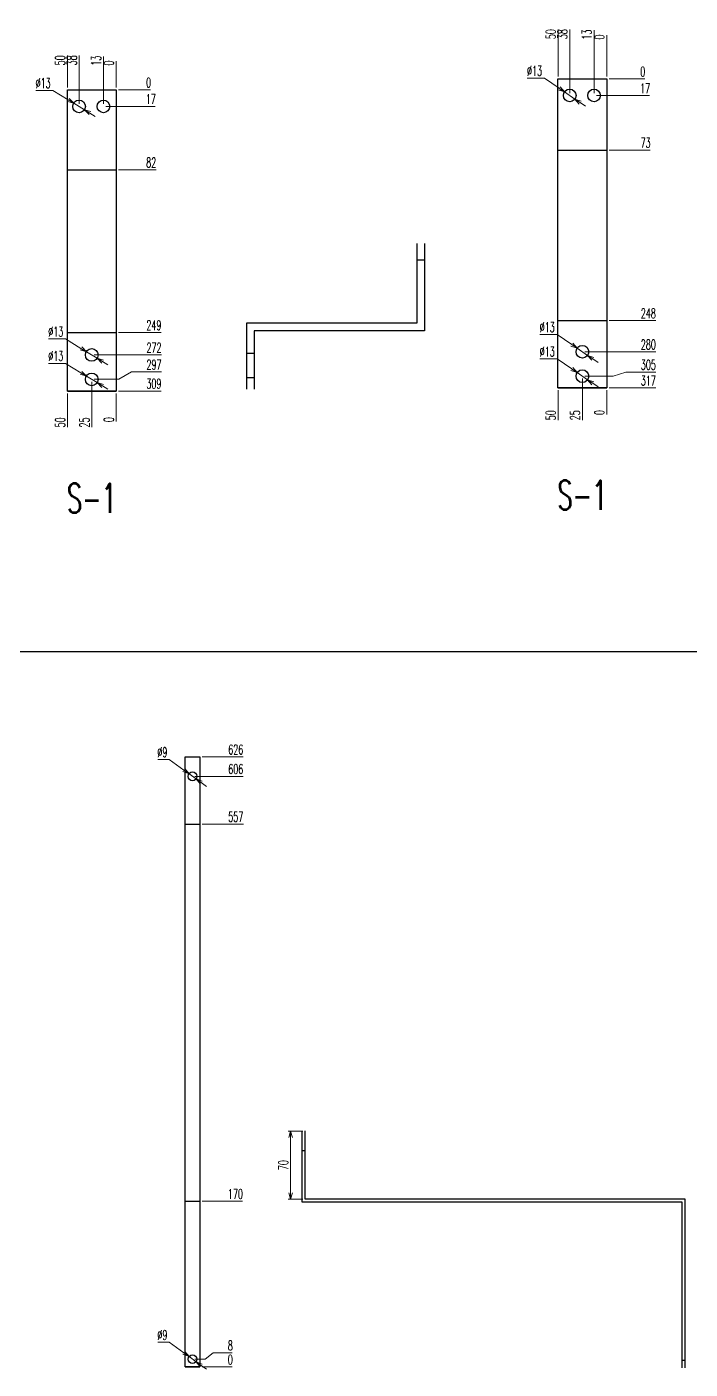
# Model space of a CAD drawing. Header units: millimetres. Extents: x 173893 to 258446, y -176540 to -123824.
# Drawn here: x 204135 to 204816, y -132858 to -131481 of the extents above; entities that cross this region are included whole.
import ezdxf
from ezdxf.enums import TextEntityAlignment as Align

# ---------------------------------------------------------------- set-up
doc = ezdxf.new("R2010")
doc.units = ezdxf.units.MM
doc.header["$LTSCALE"] = 3
doc.layers.add('@.DM. NÉT CHÍNH', color=7, linetype='Continuous')
doc.layers.add('@.VISIBLE', color=7, linetype='Continuous')
doc.styles.add('Ann_w01', font='romans.shx', dxfattribs={"width": 0.6, "bigfont": 'chineset.shx'})
doc.dimstyles.new('Dim 01_SC05', dxfattribs={"dimscale": 5, "dimtxt": 2, "dimasz": 1.3, "dimexe": 0.5, "dimexo": 0.5, "dimgap": 0.5, "dimtad": 1, "dimtoh": 1, "dimdec": 1, "dimzin": 12, "dimdsep": 46, "dimtxsty": 'Ann_w01', "dimblk": 'OPEN30', "dimcen": 1.5, "dimclrd": 6, "dimclre": 6, "dimclrt": 3, "dimadec": 1, "dimazin": 3, "dimtm": 1e-09, "dimtfac": 1, "dimtdec": 1, "dimtmove": 0, "dimatfit": 3, "dimldrblk": 'OPEN30', "dimfxl": 1, "dimtolj": 1, "dimlwd": 20, "dimlwe": 20, "dimarcsym": 0})

# ---------------------------------------------------------------- blocks, each defined once
blk = doc.blocks.new('*D3098')
at = {"layer": '@.DM. NÉT CHÍNH', "color": 6, "linetype": 'Continuous', "lineweight": 20, "transparency": 16777216}
blk.add_line((204229.6, -131854.7), (204273.4, -131854.7), dxfattribs=at)
at = {"layer": 'Defpoints', "color": 0, "linetype": 'Continuous', "transparency": 16777216}
for p in [(204202.1, -131545.7), (204227.1, -131854.7), (204255.8, -131854.7)]:
    blk.add_point(p, dxfattribs=at)
at = {"layer": '@.DM. NÉT CHÍNH', "color": 3, "linetype": 'Continuous', "transparency": 16777216, "insert": (204265.8, -131847.2), "char_height": 10, "attachment_point": 5, "style": 'Ann_w01'}
blk.add_mtext('\\A1;309', dxfattribs=at)
blk = doc.blocks.new('_Open30')
at = {"color": 0, "linetype": 'ByBlock', "lineweight": -2}
for p, q in [((-1, 0.27), (0, 0)), ((0, 0), (-1, -0.27)), ((0, 0), (-1, 0))]:
    blk.add_line(p, q, dxfattribs=at)
blk = doc.blocks.new('*D3091')
at = {"layer": '@.DM. NÉT CHÍNH', "color": 6, "linetype": 'Continuous', "lineweight": 20, "transparency": 16777216}
for p, q in [((204229.8, -131842.7), (204242.8, -131835.1)), ((204242.8, -131835.1), (204273.7, -131835.1)), ((204204.6, -131842.7), (204229.8, -131842.7))]:
    blk.add_line(p, q, dxfattribs=at)
at = {"layer": 'Defpoints', "color": 0, "linetype": 'Continuous', "transparency": 16777216}
for p in [(204202.1, -131545.7), (204255.8, -131835.1), (204202.1, -131842.7)]:
    blk.add_point(p, dxfattribs=at)
at = {"layer": '@.DM. NÉT CHÍNH', "color": 3, "linetype": 'Continuous', "transparency": 16777216, "insert": (204266, -131827.6), "char_height": 10, "attachment_point": 5, "style": 'Ann_w01'}
blk.add_mtext('\\A1;297', dxfattribs=at)
blk = doc.blocks.new('*D3092')
at = {"layer": '@.DM. NÉT CHÍNH', "color": 6, "linetype": 'Continuous', "lineweight": 20, "transparency": 16777216}
blk.add_line((204204.6, -131817.7), (204273.7, -131817.7), dxfattribs=at)
at = {"layer": 'Defpoints', "color": 0, "linetype": 'Continuous', "transparency": 16777216}
for p in [(204202.1, -131545.7), (204202.1, -131817.7), (204255.8, -131817.7)]:
    blk.add_point(p, dxfattribs=at)
at = {"layer": '@.DM. NÉT CHÍNH', "color": 3, "linetype": 'Continuous', "transparency": 16777216, "insert": (204266, -131810.2), "char_height": 10, "attachment_point": 5, "style": 'Ann_w01'}
blk.add_mtext('\\A1;272', dxfattribs=at)
blk = doc.blocks.new('*D3093')
at = {"layer": '@.DM. NÉT CHÍNH', "color": 6, "linetype": 'Continuous', "lineweight": 20, "transparency": 16777216}
blk.add_line((204229.6, -131794.7), (204273.4, -131794.7), dxfattribs=at)
at = {"layer": 'Defpoints', "color": 0, "linetype": 'Continuous', "transparency": 16777216}
for p in [(204202.1, -131545.7), (204227.1, -131794.7), (204255.8, -131794.7)]:
    blk.add_point(p, dxfattribs=at)
at = {"layer": '@.DM. NÉT CHÍNH', "color": 3, "linetype": 'Continuous', "transparency": 16777216, "insert": (204265.8, -131787.2), "char_height": 10, "attachment_point": 5, "style": 'Ann_w01'}
blk.add_mtext('\\A1;249', dxfattribs=at)
blk = doc.blocks.new('*D3094')
at = {"layer": '@.DM. NÉT CHÍNH', "color": 6, "linetype": 'Continuous', "lineweight": 20, "transparency": 16777216}
blk.add_line((204229.6, -131627.7), (204268, -131627.7), dxfattribs=at)
at = {"layer": 'Defpoints', "color": 0, "linetype": 'Continuous', "transparency": 16777216}
for p in [(204202.1, -131545.7), (204227.1, -131627.7), (204255.8, -131627.7)]:
    blk.add_point(p, dxfattribs=at)
at = {"layer": '@.DM. NÉT CHÍNH', "color": 3, "linetype": 'Continuous', "transparency": 16777216, "insert": (204263.1, -131620.2), "char_height": 10, "attachment_point": 5, "style": 'Ann_w01'}
blk.add_mtext('\\A1;82', dxfattribs=at)
blk = doc.blocks.new('*D3095')
at = {"layer": '@.DM. NÉT CHÍNH', "color": 6, "linetype": 'Continuous', "lineweight": 20, "transparency": 16777216}
blk.add_line((204216.6, -131562.7), (204267.1, -131562.7), dxfattribs=at)
at = {"layer": 'Defpoints', "color": 0, "linetype": 'Continuous', "transparency": 16777216}
for p in [(204202.1, -131545.7), (204214.1, -131562.7), (204255.8, -131562.7)]:
    blk.add_point(p, dxfattribs=at)
at = {"layer": '@.DM. NÉT CHÍNH', "color": 3, "linetype": 'Continuous', "transparency": 16777216, "insert": (204262.7, -131555.2), "char_height": 10, "attachment_point": 5, "style": 'Ann_w01'}
blk.add_mtext('\\A1;17', dxfattribs=at)
blk = doc.blocks.new('*D3096')
at = {"layer": '@.DM. NÉT CHÍNH', "color": 6, "linetype": 'Continuous', "lineweight": 20, "transparency": 16777216}
blk.add_line((204229.6, -131545.7), (204262.3, -131545.7), dxfattribs=at)
at = {"layer": 'Defpoints', "color": 0, "linetype": 'Continuous', "transparency": 16777216}
for p in [(204202.1, -131545.7), (204227.1, -131545.7), (204255.8, -131545.7)]:
    blk.add_point(p, dxfattribs=at)
at = {"layer": '@.DM. NÉT CHÍNH', "color": 3, "linetype": 'Continuous', "transparency": 16777216, "insert": (204260.3, -131538.2), "char_height": 10, "attachment_point": 5, "style": 'Ann_w01'}
blk.add_mtext('\\A1;0', dxfattribs=at)
blk = doc.blocks.new('*D3097')
at = {"layer": '@.DM. NÉT CHÍNH', "color": 6, "linetype": 'Continuous', "lineweight": 20, "transparency": 16777216}
blk.add_line((204177.1, -131543.2), (204177.1, -131510.5), dxfattribs=at)
at = {"layer": 'Defpoints', "color": 0, "linetype": 'Continuous', "transparency": 16777216}
for p in [(204177.1, -131522.7), (204177.1, -131545.7), (204227.1, -131545.7)]:
    blk.add_point(p, dxfattribs=at)
at = {"layer": '@.DM. NÉT CHÍNH', "color": 3, "linetype": 'Continuous', "transparency": 16777216, "insert": (204169.6, -131515.4), "char_height": 10, "attachment_point": 5, "rotation": 90, "style": 'Ann_w01'}
blk.add_mtext('\\A1;50', dxfattribs=at)
blk = doc.blocks.new('*D3078')
at = {"layer": '@.DM. NÉT CHÍNH', "color": 6, "linetype": 'Continuous', "lineweight": 20, "transparency": 16777216}
blk.add_line((204189.1, -131560.2), (204189.1, -131510.5), dxfattribs=at)
at = {"layer": 'Defpoints', "color": 0, "linetype": 'Continuous', "transparency": 16777216}
for p in [(204189.1, -131522.7), (204227.1, -131545.7), (204189.1, -131562.7)]:
    blk.add_point(p, dxfattribs=at)
at = {"layer": '@.DM. NÉT CHÍNH', "color": 3, "linetype": 'Continuous', "transparency": 16777216, "insert": (204181.6, -131515.4), "char_height": 10, "attachment_point": 5, "rotation": 90, "style": 'Ann_w01'}
blk.add_mtext('\\A1;38', dxfattribs=at)
blk = doc.blocks.new('*D3079')
at = {"layer": '@.DM. NÉT CHÍNH', "color": 6, "linetype": 'Continuous', "lineweight": 20, "transparency": 16777216}
blk.add_line((204214.1, -131560.2), (204214.1, -131511.4), dxfattribs=at)
at = {"layer": 'Defpoints', "color": 0, "linetype": 'Continuous', "transparency": 16777216}
for p in [(204214.1, -131522.7), (204227.1, -131545.7), (204214.1, -131562.7)]:
    blk.add_point(p, dxfattribs=at)
at = {"layer": '@.DM. NÉT CHÍNH', "color": 3, "linetype": 'Continuous', "transparency": 16777216, "insert": (204206.6, -131515.8), "char_height": 10, "attachment_point": 5, "rotation": 90, "style": 'Ann_w01'}
blk.add_mtext('\\A1;13', dxfattribs=at)
blk = doc.blocks.new('*D3080')
at = {"layer": '@.DM. NÉT CHÍNH', "color": 6, "linetype": 'Continuous', "lineweight": 20, "transparency": 16777216}
blk.add_line((204227.1, -131543.2), (204227.1, -131516.2), dxfattribs=at)
at = {"layer": 'Defpoints', "color": 0, "linetype": 'Continuous', "transparency": 16777216}
for p in [(204227.1, -131522.7), (204227.1, -131545.7), (204227.1, -131545.7)]:
    blk.add_point(p, dxfattribs=at)
at = {"layer": '@.DM. NÉT CHÍNH', "color": 3, "linetype": 'Continuous', "transparency": 16777216, "insert": (204219.6, -131518.2), "char_height": 10, "attachment_point": 5, "rotation": 90, "style": 'Ann_w01'}
blk.add_mtext('\\A1;0', dxfattribs=at)
blk = doc.blocks.new('*D3081')
at = {"layer": '@.DM. NÉT CHÍNH', "color": 6, "linetype": 'Continuous', "lineweight": 20, "transparency": 16777216}
blk.add_line((204177.1, -131857.2), (204177.1, -131891.8), dxfattribs=at)
at = {"layer": 'Defpoints', "color": 0, "linetype": 'Continuous', "transparency": 16777216}
for p in [(204177.1, -131854.7), (204227.1, -131854.7), (204177.1, -131879.6)]:
    blk.add_point(p, dxfattribs=at)
at = {"layer": '@.DM. NÉT CHÍNH', "color": 3, "linetype": 'Continuous', "transparency": 16777216, "insert": (204169.6, -131887), "char_height": 10, "attachment_point": 5, "rotation": 90, "style": 'Ann_w01'}
blk.add_mtext('\\A1;50', dxfattribs=at)
blk = doc.blocks.new('*D3082')
at = {"layer": '@.DM. NÉT CHÍNH', "color": 6, "linetype": 'Continuous', "lineweight": 20, "transparency": 16777216}
blk.add_line((204202.1, -131845.2), (204202.1, -131891.8), dxfattribs=at)
at = {"layer": 'Defpoints', "color": 0, "linetype": 'Continuous', "transparency": 16777216}
for p in [(204202.1, -131842.7), (204227.1, -131854.7), (204202.1, -131879.6)]:
    blk.add_point(p, dxfattribs=at)
at = {"layer": '@.DM. NÉT CHÍNH', "color": 3, "linetype": 'Continuous', "transparency": 16777216, "insert": (204194.6, -131887), "char_height": 10, "attachment_point": 5, "rotation": 90, "style": 'Ann_w01'}
blk.add_mtext('\\A1;25', dxfattribs=at)
blk = doc.blocks.new('*D3083')
at = {"layer": '@.DM. NÉT CHÍNH', "color": 6, "linetype": 'Continuous', "lineweight": 20, "transparency": 16777216}
blk.add_line((204227.1, -131857.2), (204227.1, -131886.1), dxfattribs=at)
at = {"layer": 'Defpoints', "color": 0, "linetype": 'Continuous', "transparency": 16777216}
for p in [(204227.1, -131854.7), (204227.1, -131854.7), (204227.1, -131879.6)]:
    blk.add_point(p, dxfattribs=at)
at = {"layer": '@.DM. NÉT CHÍNH', "color": 3, "linetype": 'Continuous', "transparency": 16777216, "insert": (204219.6, -131884.1), "char_height": 10, "attachment_point": 5, "rotation": 90, "style": 'Ann_w01'}
blk.add_mtext('\\A1;0', dxfattribs=at)
blk = doc.blocks.new('*D3084')
at = {"layer": '@.DM. NÉT CHÍNH', "color": 6, "linetype": 'Continuous', "lineweight": 20, "transparency": 16777216}
for p, q in [((204144.6, -131546.3), (204162.2, -131546.3)), ((204162.2, -131546.3), (204178, -131556)), ((204194.6, -131566.1), (204183.5, -131559.4)), ((204200.2, -131569.5), (204205.7, -131572.9))]:
    blk.add_line(p, q, dxfattribs=at)
at = {"layer": 'Defpoints', "color": 0, "linetype": 'Continuous', "transparency": 16777216}
for p in [(204183.5, -131559.4), (204194.6, -131566.1)]:
    blk.add_point(p, dxfattribs=at)
at = {"layer": '@.DM. NÉT CHÍNH', "color": 6, "linetype": 'Continuous', "lineweight": 20, "transparency": 16777216, "xscale": 6.5, "yscale": 6.5, "zscale": 6.5}
for p, rotation in [((204183.5, -131559.4), 328.6036911608101), ((204194.6, -131566.1), 148.6036911608101)]:
    blk.add_blockref('_Open30', p, dxfattribs=dict(at, rotation=rotation))
at = {"layer": '@.DM. NÉT CHÍNH', "color": 3, "linetype": 'Continuous', "transparency": 16777216, "insert": (204152.1, -131538.8), "char_height": 10, "attachment_point": 5, "style": 'Ann_w01'}
blk.add_mtext('\\A1;∅13', dxfattribs=at)
blk = doc.blocks.new('*D3099')
at = {"layer": '@.DM. NÉT CHÍNH', "color": 6, "linetype": 'Continuous', "lineweight": 20, "transparency": 16777216}
for p, q in [((204157.6, -131801.3), (204175.2, -131801.3)), ((204175.2, -131801.3), (204191, -131811)), ((204207.6, -131821.1), (204196.5, -131814.4)), ((204213.2, -131824.5), (204218.7, -131827.9))]:
    blk.add_line(p, q, dxfattribs=at)
at = {"layer": 'Defpoints', "color": 0, "linetype": 'Continuous', "transparency": 16777216}
for p in [(204196.5, -131814.4), (204207.6, -131821.1)]:
    blk.add_point(p, dxfattribs=at)
at = {"layer": '@.DM. NÉT CHÍNH', "color": 6, "linetype": 'Continuous', "lineweight": 20, "transparency": 16777216, "xscale": 6.5, "yscale": 6.5, "zscale": 6.5}
for p, rotation in [((204196.5, -131814.4), 328.6036911605187), ((204207.6, -131821.1), 148.6036911605187)]:
    blk.add_blockref('_Open30', p, dxfattribs=dict(at, rotation=rotation))
at = {"layer": '@.DM. NÉT CHÍNH', "color": 3, "linetype": 'Continuous', "transparency": 16777216, "insert": (204165.1, -131793.8), "char_height": 10, "attachment_point": 5, "style": 'Ann_w01'}
blk.add_mtext('\\A1;∅13', dxfattribs=at)
blk = doc.blocks.new('*D3100')
at = {"layer": '@.DM. NÉT CHÍNH', "color": 6, "linetype": 'Continuous', "lineweight": 20, "transparency": 16777216}
for p, q in [((204157.6, -131826.3), (204175.2, -131826.3)), ((204175.2, -131826.3), (204191, -131836)), ((204207.6, -131846.1), (204196.5, -131839.4)), ((204213.2, -131849.5), (204218.7, -131852.9))]:
    blk.add_line(p, q, dxfattribs=at)
at = {"layer": 'Defpoints', "color": 0, "linetype": 'Continuous', "transparency": 16777216}
for p in [(204196.5, -131839.4), (204207.6, -131846.1)]:
    blk.add_point(p, dxfattribs=at)
at = {"layer": '@.DM. NÉT CHÍNH', "color": 6, "linetype": 'Continuous', "lineweight": 20, "transparency": 16777216, "xscale": 6.5, "yscale": 6.5, "zscale": 6.5}
for p, rotation in [((204196.5, -131839.4), 328.6036911606951), ((204207.6, -131846.1), 148.603691160695)]:
    blk.add_blockref('_Open30', p, dxfattribs=dict(at, rotation=rotation))
at = {"layer": '@.DM. NÉT CHÍNH', "color": 3, "linetype": 'Continuous', "transparency": 16777216, "insert": (204165.1, -131818.8), "char_height": 10, "attachment_point": 5, "style": 'Ann_w01'}
blk.add_mtext('\\A1;∅13', dxfattribs=at)
blk = doc.blocks.new('*D3085')
at = {"layer": '@.DM. NÉT CHÍNH', "color": 6, "linetype": 'Continuous', "lineweight": 20, "transparency": 16777216}
blk.add_line((204733.1, -131851.5), (204781, -131851.5), dxfattribs=at)
at = {"layer": 'Defpoints', "color": 0, "linetype": 'Continuous', "transparency": 16777216}
for p in [(204705.6, -131534.5), (204730.6, -131851.5), (204763.1, -131851.5)]:
    blk.add_point(p, dxfattribs=at)
at = {"layer": '@.DM. NÉT CHÍNH', "color": 3, "linetype": 'Continuous', "transparency": 16777216, "insert": (204773.3, -131844), "char_height": 10, "attachment_point": 5, "style": 'Ann_w01'}
blk.add_mtext('\\A1;317', dxfattribs=at)
blk = doc.blocks.new('*D3086')
at = {"layer": '@.DM. NÉT CHÍNH', "color": 6, "linetype": 'Continuous', "lineweight": 20, "transparency": 16777216}
for p, q in [((204737.1, -131839.5), (204750.1, -131835.3)), ((204750.1, -131835.3), (204781, -131835.3)), ((204708.1, -131839.5), (204737.1, -131839.5))]:
    blk.add_line(p, q, dxfattribs=at)
at = {"layer": 'Defpoints', "color": 0, "linetype": 'Continuous', "transparency": 16777216}
for p in [(204705.6, -131534.5), (204763.1, -131835.3), (204705.6, -131839.5)]:
    blk.add_point(p, dxfattribs=at)
at = {"layer": '@.DM. NÉT CHÍNH', "color": 3, "linetype": 'Continuous', "transparency": 16777216, "insert": (204773.3, -131827.8), "char_height": 10, "attachment_point": 5, "style": 'Ann_w01'}
blk.add_mtext('\\A1;305', dxfattribs=at)
blk = doc.blocks.new('*D3087')
at = {"layer": '@.DM. NÉT CHÍNH', "color": 6, "linetype": 'Continuous', "lineweight": 20, "transparency": 16777216}
blk.add_line((204708.1, -131814.5), (204781, -131814.5), dxfattribs=at)
at = {"layer": 'Defpoints', "color": 0, "linetype": 'Continuous', "transparency": 16777216}
for p in [(204705.6, -131534.5), (204705.6, -131814.5), (204763.1, -131814.5)]:
    blk.add_point(p, dxfattribs=at)
at = {"layer": '@.DM. NÉT CHÍNH', "color": 3, "linetype": 'Continuous', "transparency": 16777216, "insert": (204773.3, -131807), "char_height": 10, "attachment_point": 5, "style": 'Ann_w01'}
blk.add_mtext('\\A1;280', dxfattribs=at)
blk = doc.blocks.new('*D3088')
at = {"layer": '@.DM. NÉT CHÍNH', "color": 6, "linetype": 'Continuous', "lineweight": 20, "transparency": 16777216}
blk.add_line((204733.1, -131782.5), (204781, -131782.5), dxfattribs=at)
at = {"layer": 'Defpoints', "color": 0, "linetype": 'Continuous', "transparency": 16777216}
for p in [(204705.6, -131534.5), (204730.6, -131782.5), (204763.1, -131782.5)]:
    blk.add_point(p, dxfattribs=at)
at = {"layer": '@.DM. NÉT CHÍNH', "color": 3, "linetype": 'Continuous', "transparency": 16777216, "insert": (204773.3, -131775), "char_height": 10, "attachment_point": 5, "style": 'Ann_w01'}
blk.add_mtext('\\A1;248', dxfattribs=at)
blk = doc.blocks.new('*D3089')
at = {"layer": '@.DM. NÉT CHÍNH', "color": 6, "linetype": 'Continuous', "lineweight": 20, "transparency": 16777216}
blk.add_line((204733.1, -131607.5), (204775.3, -131607.5), dxfattribs=at)
at = {"layer": 'Defpoints', "color": 0, "linetype": 'Continuous', "transparency": 16777216}
for p in [(204705.6, -131534.5), (204730.6, -131607.5), (204763.1, -131607.5)]:
    blk.add_point(p, dxfattribs=at)
at = {"layer": '@.DM. NÉT CHÍNH', "color": 3, "linetype": 'Continuous', "transparency": 16777216, "insert": (204770.5, -131600), "char_height": 10, "attachment_point": 5, "style": 'Ann_w01'}
blk.add_mtext('\\A1;73', dxfattribs=at)
blk = doc.blocks.new('*D3090')
at = {"layer": '@.DM. NÉT CHÍNH', "color": 6, "linetype": 'Continuous', "lineweight": 20, "transparency": 16777216}
blk.add_line((204720.1, -131551.5), (204774.5, -131551.5), dxfattribs=at)
at = {"layer": 'Defpoints', "color": 0, "linetype": 'Continuous', "transparency": 16777216}
for p in [(204705.6, -131534.5), (204717.6, -131551.5), (204763.1, -131551.5)]:
    blk.add_point(p, dxfattribs=at)
at = {"layer": '@.DM. NÉT CHÍNH', "color": 3, "linetype": 'Continuous', "transparency": 16777216, "insert": (204770, -131544), "char_height": 10, "attachment_point": 5, "style": 'Ann_w01'}
blk.add_mtext('\\A1;17', dxfattribs=at)
blk = doc.blocks.new('*D3101')
at = {"layer": '@.DM. NÉT CHÍNH', "color": 6, "linetype": 'Continuous', "lineweight": 20, "transparency": 16777216}
blk.add_line((204733.1, -131534.5), (204769.6, -131534.5), dxfattribs=at)
at = {"layer": 'Defpoints', "color": 0, "linetype": 'Continuous', "transparency": 16777216}
for p in [(204705.6, -131534.5), (204730.6, -131534.5), (204763.1, -131534.5)]:
    blk.add_point(p, dxfattribs=at)
at = {"layer": '@.DM. NÉT CHÍNH', "color": 3, "linetype": 'Continuous', "transparency": 16777216, "insert": (204767.6, -131527), "char_height": 10, "attachment_point": 5, "style": 'Ann_w01'}
blk.add_mtext('\\A1;0', dxfattribs=at)
blk = doc.blocks.new('*D3102')
at = {"layer": '@.DM. NÉT CHÍNH', "color": 6, "linetype": 'Continuous', "lineweight": 20, "transparency": 16777216}
blk.add_line((204680.6, -131532), (204680.6, -131483.7), dxfattribs=at)
at = {"layer": 'Defpoints', "color": 0, "linetype": 'Continuous', "transparency": 16777216}
for p in [(204680.6, -131496), (204680.6, -131534.5), (204730.6, -131534.5)]:
    blk.add_point(p, dxfattribs=at)
at = {"layer": '@.DM. NÉT CHÍNH', "color": 3, "linetype": 'Continuous', "transparency": 16777216, "insert": (204673.1, -131488.6), "char_height": 10, "attachment_point": 5, "rotation": 90, "style": 'Ann_w01'}
blk.add_mtext('\\A1;50', dxfattribs=at)
blk = doc.blocks.new('*D3103')
at = {"layer": '@.DM. NÉT CHÍNH', "color": 6, "linetype": 'Continuous', "lineweight": 20, "transparency": 16777216}
blk.add_line((204692.6, -131549), (204692.6, -131483.7), dxfattribs=at)
at = {"layer": 'Defpoints', "color": 0, "linetype": 'Continuous', "transparency": 16777216}
for p in [(204692.6, -131496), (204730.6, -131534.5), (204692.6, -131551.5)]:
    blk.add_point(p, dxfattribs=at)
at = {"layer": '@.DM. NÉT CHÍNH', "color": 3, "linetype": 'Continuous', "transparency": 16777216, "insert": (204685.1, -131488.6), "char_height": 10, "attachment_point": 5, "rotation": 90, "style": 'Ann_w01'}
blk.add_mtext('\\A1;38', dxfattribs=at)
blk = doc.blocks.new('*D3104')
at = {"layer": '@.DM. NÉT CHÍNH', "color": 6, "linetype": 'Continuous', "lineweight": 20, "transparency": 16777216}
blk.add_line((204717.6, -131549), (204717.6, -131484.6), dxfattribs=at)
at = {"layer": 'Defpoints', "color": 0, "linetype": 'Continuous', "transparency": 16777216}
for p in [(204717.6, -131496), (204730.6, -131534.5), (204717.6, -131551.5)]:
    blk.add_point(p, dxfattribs=at)
at = {"layer": '@.DM. NÉT CHÍNH', "color": 3, "linetype": 'Continuous', "transparency": 16777216, "insert": (204710.1, -131489), "char_height": 10, "attachment_point": 5, "rotation": 90, "style": 'Ann_w01'}
blk.add_mtext('\\A1;13', dxfattribs=at)
blk = doc.blocks.new('*D3105')
at = {"layer": '@.DM. NÉT CHÍNH', "color": 6, "linetype": 'Continuous', "lineweight": 20, "transparency": 16777216}
blk.add_line((204730.6, -131532), (204730.6, -131489.5), dxfattribs=at)
at = {"layer": 'Defpoints', "color": 0, "linetype": 'Continuous', "transparency": 16777216}
for p in [(204730.6, -131496), (204730.6, -131534.5), (204730.6, -131534.5)]:
    blk.add_point(p, dxfattribs=at)
at = {"layer": '@.DM. NÉT CHÍNH', "color": 3, "linetype": 'Continuous', "transparency": 16777216, "insert": (204723.1, -131491.5), "char_height": 10, "attachment_point": 5, "rotation": 90, "style": 'Ann_w01'}
blk.add_mtext('\\A1;0', dxfattribs=at)
blk = doc.blocks.new('*D3106')
at = {"layer": '@.DM. NÉT CHÍNH', "color": 6, "linetype": 'Continuous', "lineweight": 20, "transparency": 16777216}
blk.add_line((204680.6, -131854), (204680.6, -131884.5), dxfattribs=at)
at = {"layer": 'Defpoints', "color": 0, "linetype": 'Continuous', "transparency": 16777216}
for p in [(204680.6, -131851.5), (204730.6, -131851.5), (204680.6, -131872.3)]:
    blk.add_point(p, dxfattribs=at)
at = {"layer": '@.DM. NÉT CHÍNH', "color": 3, "linetype": 'Continuous', "transparency": 16777216, "insert": (204673.1, -131879.6), "char_height": 10, "attachment_point": 5, "rotation": 90, "style": 'Ann_w01'}
blk.add_mtext('\\A1;50', dxfattribs=at)
blk = doc.blocks.new('*D3107')
at = {"layer": '@.DM. NÉT CHÍNH', "color": 6, "linetype": 'Continuous', "lineweight": 20, "transparency": 16777216}
blk.add_line((204705.6, -131842), (204705.6, -131884.5), dxfattribs=at)
at = {"layer": 'Defpoints', "color": 0, "linetype": 'Continuous', "transparency": 16777216}
for p in [(204705.6, -131839.5), (204730.6, -131851.5), (204705.6, -131872.3)]:
    blk.add_point(p, dxfattribs=at)
at = {"layer": '@.DM. NÉT CHÍNH', "color": 3, "linetype": 'Continuous', "transparency": 16777216, "insert": (204698.1, -131879.6), "char_height": 10, "attachment_point": 5, "rotation": 90, "style": 'Ann_w01'}
blk.add_mtext('\\A1;25', dxfattribs=at)
blk = doc.blocks.new('*D3108')
at = {"layer": '@.DM. NÉT CHÍNH', "color": 6, "linetype": 'Continuous', "lineweight": 20, "transparency": 16777216}
blk.add_line((204730.6, -131854), (204730.6, -131878.8), dxfattribs=at)
at = {"layer": 'Defpoints', "color": 0, "linetype": 'Continuous', "transparency": 16777216}
for p in [(204730.6, -131851.5), (204730.6, -131851.5), (204730.6, -131872.3)]:
    blk.add_point(p, dxfattribs=at)
at = {"layer": '@.DM. NÉT CHÍNH', "color": 3, "linetype": 'Continuous', "transparency": 16777216, "insert": (204723.1, -131876.8), "char_height": 10, "attachment_point": 5, "rotation": 90, "style": 'Ann_w01'}
blk.add_mtext('\\A1;0', dxfattribs=at)
blk = doc.blocks.new('*D3109')
at = {"layer": '@.DM. NÉT CHÍNH', "color": 6, "linetype": 'Continuous', "lineweight": 20, "transparency": 16777216}
for p, q in [((204648.9, -131533.7), (204666.6, -131533.7)), ((204666.6, -131533.7), (204681.8, -131544.1)), ((204697.9, -131555.1), (204687.2, -131547.8)), ((204703.3, -131558.8), (204708.7, -131562.5))]:
    blk.add_line(p, q, dxfattribs=at)
at = {"layer": 'Defpoints', "color": 0, "linetype": 'Continuous', "transparency": 16777216}
for p in [(204687.2, -131547.8), (204697.9, -131555.1)]:
    blk.add_point(p, dxfattribs=at)
at = {"layer": '@.DM. NÉT CHÍNH', "color": 6, "linetype": 'Continuous', "lineweight": 20, "transparency": 16777216, "xscale": 6.5, "yscale": 6.5, "zscale": 6.5}
for p, rotation in [((204687.2, -131547.8), 325.668218036744), ((204697.9, -131555.1), 145.668218036744)]:
    blk.add_blockref('_Open30', p, dxfattribs=dict(at, rotation=rotation))
at = {"layer": '@.DM. NÉT CHÍNH', "color": 3, "linetype": 'Continuous', "transparency": 16777216, "insert": (204656.5, -131526.2), "char_height": 10, "attachment_point": 5, "style": 'Ann_w01'}
blk.add_mtext('\\A1;∅13', dxfattribs=at)
blk = doc.blocks.new('*D3110')
at = {"layer": '@.DM. NÉT CHÍNH', "color": 6, "linetype": 'Continuous', "lineweight": 20, "transparency": 16777216}
for p, q in [((204661.9, -131796.7), (204679.6, -131796.7)), ((204679.6, -131796.7), (204694.8, -131807.1)), ((204710.9, -131818.1), (204700.2, -131810.8)), ((204716.3, -131821.8), (204721.7, -131825.5))]:
    blk.add_line(p, q, dxfattribs=at)
at = {"layer": 'Defpoints', "color": 0, "linetype": 'Continuous', "transparency": 16777216}
for p in [(204700.2, -131810.8), (204710.9, -131818.1)]:
    blk.add_point(p, dxfattribs=at)
at = {"layer": '@.DM. NÉT CHÍNH', "color": 6, "linetype": 'Continuous', "lineweight": 20, "transparency": 16777216, "xscale": 6.5, "yscale": 6.5, "zscale": 6.5}
for p, rotation in [((204700.2, -131810.8), 325.6682180363591), ((204710.9, -131818.1), 145.6682180363591)]:
    blk.add_blockref('_Open30', p, dxfattribs=dict(at, rotation=rotation))
at = {"layer": '@.DM. NÉT CHÍNH', "color": 3, "linetype": 'Continuous', "transparency": 16777216, "insert": (204669.5, -131789.2), "char_height": 10, "attachment_point": 5, "style": 'Ann_w01'}
blk.add_mtext('\\A1;∅13', dxfattribs=at)
blk = doc.blocks.new('*D3111')
at = {"layer": '@.DM. NÉT CHÍNH', "color": 6, "linetype": 'Continuous', "lineweight": 20, "transparency": 16777216}
for p, q in [((204661.9, -131821.7), (204679.6, -131821.7)), ((204679.6, -131821.7), (204694.8, -131832.1)), ((204710.9, -131843.1), (204700.2, -131835.8)), ((204716.3, -131846.8), (204721.7, -131850.5))]:
    blk.add_line(p, q, dxfattribs=at)
at = {"layer": 'Defpoints', "color": 0, "linetype": 'Continuous', "transparency": 16777216}
for p in [(204700.2, -131835.8), (204710.9, -131843.1)]:
    blk.add_point(p, dxfattribs=at)
at = {"layer": '@.DM. NÉT CHÍNH', "color": 6, "linetype": 'Continuous', "lineweight": 20, "transparency": 16777216, "xscale": 6.5, "yscale": 6.5, "zscale": 6.5}
for p, rotation in [((204700.2, -131835.8), 325.6682180371625), ((204710.9, -131843.1), 145.6682180371625)]:
    blk.add_blockref('_Open30', p, dxfattribs=dict(at, rotation=rotation))
at = {"layer": '@.DM. NÉT CHÍNH', "color": 3, "linetype": 'Continuous', "transparency": 16777216, "insert": (204669.5, -131814.2), "char_height": 10, "attachment_point": 5, "style": 'Ann_w01'}
blk.add_mtext('\\A1;∅13', dxfattribs=at)
blk = doc.blocks.new('*D3196')
at = {"layer": '@.VISIBLE', "color": 6, "lineweight": 20, "transparency": 16777216}
blk.add_line((204315.5, -132856.1), (204346.2, -132856.1), dxfattribs=at)
at = {"layer": 'Defpoints', "color": 0, "transparency": 16777216}
for p in [(204305.5, -132856.1), (204313, -132856.1), (204339.7, -132856.1)]:
    blk.add_point(p, dxfattribs=at)
at = {"layer": '@.VISIBLE', "color": 3, "transparency": 16777216, "insert": (204344.2, -132848.6), "char_height": 10, "attachment_point": 5, "style": 'Ann_w01'}
blk.add_mtext('\\A1;0', dxfattribs=at)
blk = doc.blocks.new('*D3197')
at = {"layer": '@.VISIBLE', "color": 6, "lineweight": 20, "transparency": 16777216}
for p, q in [((204318.5, -132848.1), (204326.7, -132841.5)), ((204326.7, -132841.5), (204346.2, -132841.5)), ((204308, -132848.1), (204318.5, -132848.1))]:
    blk.add_line(p, q, dxfattribs=at)
at = {"layer": 'Defpoints', "color": 0, "transparency": 16777216}
for p in [(204339.7, -132841.5), (204305.5, -132848.1), (204305.5, -132856.1)]:
    blk.add_point(p, dxfattribs=at)
at = {"layer": '@.VISIBLE', "color": 3, "transparency": 16777216, "insert": (204344.2, -132834), "char_height": 10, "attachment_point": 5, "style": 'Ann_w01'}
blk.add_mtext('\\A1;8', dxfattribs=at)
blk = doc.blocks.new('*D3198')
at = {"layer": '@.VISIBLE', "color": 6, "lineweight": 20, "transparency": 16777216}
blk.add_line((204315.5, -132686.1), (204356.8, -132686.1), dxfattribs=at)
at = {"layer": 'Defpoints', "color": 0, "transparency": 16777216}
for p in [(204313, -132686.1), (204339.7, -132686.1), (204305.5, -132856.1)]:
    blk.add_point(p, dxfattribs=at)
at = {"layer": '@.VISIBLE', "color": 3, "transparency": 16777216, "insert": (204349.5, -132678.6), "char_height": 10, "attachment_point": 5, "style": 'Ann_w01'}
blk.add_mtext('\\A1;170', dxfattribs=at)
blk = doc.blocks.new('*D3199')
at = {"layer": '@.VISIBLE', "color": 6, "lineweight": 20, "transparency": 16777216}
blk.add_line((204315.5, -132299.1), (204357.7, -132299.1), dxfattribs=at)
at = {"layer": 'Defpoints', "color": 0, "transparency": 16777216}
for p in [(204313, -132299.1), (204339.7, -132299.1), (204305.5, -132856.1)]:
    blk.add_point(p, dxfattribs=at)
at = {"layer": '@.VISIBLE', "color": 3, "transparency": 16777216, "insert": (204349.9, -132291.6), "char_height": 10, "attachment_point": 5, "style": 'Ann_w01'}
blk.add_mtext('\\A1;557', dxfattribs=at)
blk = doc.blocks.new('*D3200')
at = {"layer": '@.VISIBLE', "color": 6, "lineweight": 20, "transparency": 16777216}
blk.add_line((204308, -132250.1), (204357.5, -132250.1), dxfattribs=at)
at = {"layer": 'Defpoints', "color": 0, "transparency": 16777216}
for p in [(204305.5, -132250.1), (204339.9, -132250.1), (204305.5, -132856.1)]:
    blk.add_point(p, dxfattribs=at)
at = {"layer": '@.VISIBLE', "color": 3, "transparency": 16777216, "insert": (204349.9, -132242.6), "char_height": 10, "attachment_point": 5, "style": 'Ann_w01'}
blk.add_mtext('\\A1;606', dxfattribs=at)
blk = doc.blocks.new('*D3201')
at = {"layer": '@.VISIBLE', "color": 6, "lineweight": 20, "transparency": 16777216}
blk.add_line((204315.5, -132230.1), (204357.5, -132230.1), dxfattribs=at)
at = {"layer": 'Defpoints', "color": 0, "transparency": 16777216}
for p in [(204313, -132230.1), (204339.9, -132230.1), (204305.5, -132856.1)]:
    blk.add_point(p, dxfattribs=at)
at = {"layer": '@.VISIBLE', "color": 3, "transparency": 16777216, "insert": (204349.9, -132222.6), "char_height": 10, "attachment_point": 5, "style": 'Ann_w01'}
blk.add_mtext('\\A1;626', dxfattribs=at)
blk = doc.blocks.new('*D3202')
at = {"layer": '@.VISIBLE', "color": 6, "lineweight": 20, "transparency": 16777216}
for p, q in [((204270, -132232.8), (204281.6, -132232.8)), ((204281.6, -132232.8), (204296.6, -132243.6)), ((204309.1, -132252.7), (204301.9, -132247.4)), ((204314.4, -132256.5), (204319.7, -132260.4))]:
    blk.add_line(p, q, dxfattribs=at)
at = {"layer": 'Defpoints', "color": 0, "transparency": 16777216}
for p in [(204301.9, -132247.4), (204309.1, -132252.7)]:
    blk.add_point(p, dxfattribs=at)
at = {"layer": '@.VISIBLE', "color": 6, "lineweight": 20, "transparency": 16777216, "xscale": 6.5, "yscale": 6.5, "zscale": 6.5}
for p, rotation in [((204301.9, -132247.4), 324.0808750891578), ((204309.1, -132252.7), 144.0808750891577)]:
    blk.add_blockref('_Open30', p, dxfattribs=dict(at, rotation=rotation))
at = {"layer": '@.VISIBLE', "color": 3, "transparency": 16777216, "insert": (204274.5, -132225.3), "char_height": 10, "attachment_point": 5, "style": 'Ann_w01'}
blk.add_mtext('\\A1;∅9', dxfattribs=at)
blk = doc.blocks.new('*D3203')
at = {"layer": '@.VISIBLE', "color": 6, "lineweight": 20, "transparency": 16777216}
for p, q in [((204270, -132830.8), (204281.6, -132830.8)), ((204281.6, -132830.8), (204296.6, -132841.6)), ((204309.1, -132850.7), (204301.9, -132845.4)), ((204314.4, -132854.5), (204319.7, -132858.4))]:
    blk.add_line(p, q, dxfattribs=at)
at = {"layer": 'Defpoints', "color": 0, "transparency": 16777216}
for p in [(204301.9, -132845.4), (204309.1, -132850.7)]:
    blk.add_point(p, dxfattribs=at)
at = {"layer": '@.VISIBLE', "color": 6, "lineweight": 20, "transparency": 16777216, "xscale": 6.5, "yscale": 6.5, "zscale": 6.5}
for p, rotation in [((204301.9, -132845.4), 324.0808750897426), ((204309.1, -132850.7), 144.0808750897426)]:
    blk.add_blockref('_Open30', p, dxfattribs=dict(at, rotation=rotation))
at = {"layer": '@.VISIBLE', "color": 3, "transparency": 16777216, "insert": (204274.5, -132823.3), "char_height": 10, "attachment_point": 5, "style": 'Ann_w01'}
blk.add_mtext('\\A1;∅9', dxfattribs=at)
blk = doc.blocks.new('*D4125')
at = {"layer": '@.DM. NÉT CHÍNH', "color": 6, "linetype": 'Continuous', "lineweight": 20, "transparency": 16777216}
for p, q in [((204418.6, -132614), (204403.7, -132614)), ((204406.2, -132677.5), (204406.2, -132620.5)), ((204418.6, -132684), (204403.7, -132684))]:
    blk.add_line(p, q, dxfattribs=at)
at = {"layer": 'Defpoints', "color": 0, "linetype": 'Continuous', "transparency": 16777216}
for p in [(204406.2, -132614), (204421.1, -132614), (204421.1, -132684)]:
    blk.add_point(p, dxfattribs=at)
at = {"layer": '@.DM. NÉT CHÍNH', "color": 6, "linetype": 'Continuous', "lineweight": 20, "transparency": 16777216, "xscale": 6.5, "yscale": 6.5, "zscale": 6.5}
for p, rotation in [((204406.2, -132614), 90), ((204406.2, -132684), 270)]:
    blk.add_blockref('_Open30', p, dxfattribs=dict(at, rotation=rotation))
at = {"layer": '@.DM. NÉT CHÍNH', "color": 3, "linetype": 'Continuous', "transparency": 16777216, "insert": (204398.7, -132649), "char_height": 10, "attachment_point": 5, "rotation": 90, "style": 'Ann_w01'}
blk.add_mtext('\\A1;70', dxfattribs=at)

msp = doc.modelspace()

# ---------------------------------------------------------------- linework, layer by layer
at = {"layer": '@.DM. NÉT CHÍNH', "color": 2, "linetype": 'Continuous'}
for p, q in [((204543.67, -131720.45), (204535.67, -131720.45)), ((204360.71, -131815.95), (204368.71, -131815.95)), ((204360.71, -131840.95), (204368.71, -131840.95)), ((204177.09, -131854.74), (204227.09, -131854.74)), ((204680.57, -131851.47), (204730.57, -131851.47))]:
    msp.add_line(p, q, dxfattribs=at)
at = {"layer": '@.DM. NÉT CHÍNH', "linetype": 'Continuous'}
msp.add_line((201737.57, -132122.14), (210479.46, -132122.14), dxfattribs=at)
at = {"layer": '@.DM. NÉT CHÍNH', "color": 2, "linetype": 'Continuous'}
for points in [[(204177.09, -131854.74), (204177.09, -131545.74), (204227.09, -131545.74), (204227.09, -131854.74)], [(204680.57, -131851.47), (204680.57, -131534.47), (204730.57, -131534.47), (204730.57, -131851.47)], [(204680.57, -131851.47), (204680.57, -131607.47), (204730.57, -131607.47), (204730.57, -131851.47)], [(204680.57, -131851.47), (204680.57, -131607.47), (204730.57, -131607.47), (204730.57, -131851.47)], [(204177.09, -131854.74), (204177.09, -131627.74), (204227.09, -131627.74), (204227.09, -131854.74)], [(204177.09, -131854.74), (204177.09, -131627.74), (204227.09, -131627.74), (204227.09, -131854.74)], [(204177.09, -131854.74), (204177.09, -131794.74), (204227.09, -131794.74), (204227.09, -131854.74)], [(204680.57, -131851.47), (204680.57, -131782.47), (204730.57, -131782.47), (204730.57, -131851.47)]]:
    msp.add_lwpolyline(points, close=True, dxfattribs=at)
for points in [[(204535.67, -131703.45), (204535.67, -131784.95), (204360.71, -131784.95), (204360.71, -131852.95)], [(204543.67, -131703.45), (204543.67, -131792.95), (204368.71, -131792.95), (204368.71, -131852.95)]]:
    msp.add_lwpolyline(points, dxfattribs=at)
for centre in [(204692.57, -131551.47), (204717.57, -131551.47), (204189.09, -131562.74), (204214.09, -131562.74), (204705.57, -131814.47), (204202.09, -131817.74), (204202.09, -131842.74), (204705.57, -131839.47)]:
    msp.add_circle(centre, 6.5, dxfattribs=at)
at = {"layer": '@.VISIBLE', "color": 4}
for p, q in [((204418.07, -132633.97), (204421.07, -132633.97)), ((204808.07, -132856.97), (204808.07, -132841.97)), ((204811.07, -132856.97), (204811.07, -132841.97)), ((204298, -132856.09), (204313, -132856.09)), ((204808.07, -132848.97), (204808.07, -132848.97)), ((204808.07, -132848.97), (204811.07, -132848.97))]:
    msp.add_line(p, q, dxfattribs=at)
for points in [[(204298, -132856.09), (204298, -132230.09), (204313, -132230.09), (204313, -132856.09)], [(204298, -132856.09), (204298, -132299.09), (204313, -132299.09), (204313, -132856.09)], [(204298, -132856.09), (204298, -132299.09), (204313, -132299.09), (204313, -132856.09)], [(204298, -132856.09), (204298, -132686.09), (204313, -132686.09), (204313, -132856.09)]]:
    msp.add_lwpolyline(points, close=True, dxfattribs=at)
for points in [[(204808.07, -132856.97), (204808.07, -132686.97), (204418.07, -132686.97), (204418.07, -132613.97)], [(204811.07, -132856.97), (204811.07, -132683.97), (204421.07, -132683.97), (204421.07, -132613.97)]]:
    msp.add_lwpolyline(points, dxfattribs=at)
for centre in [(204305.5, -132250.09), (204305.5, -132848.09)]:
    msp.add_circle(centre, 4.5, dxfattribs=at)

# ---------------------------------------------------------------- texts
at = {"style": 'Ann_w01', "width": 0.6}
for p in [(204705.57, -131961.47), (204202.09, -131964.74)]:
    msp.add_text('S-1', height=30, dxfattribs=at).set_placement(p, align=Align.MIDDLE_CENTER)

# ---------------------------------------------------------------- dimensions: what is measured, and where the dimension line sits
at = {"layer": '@.DM. NÉT CHÍNH', "color": 2, "linetype": 'Continuous'}
for feature_location, offset, dtype, origin, picture, middle in [((204680.57, -131534.47), (0, 38.5), 1, (204730.57, -131534.47), '*D3102', (204673.07, -131488.61)), ((204692.57, -131551.47), (0, 55.5), 1, (204730.57, -131534.47), '*D3103', (204685.07, -131488.61)), ((204717.57, -131551.47), (0, 55.5), 1, (204730.57, -131534.47), '*D3104', (204710.07, -131489.04)), ((204730.57007887, -131534.46723871), (0, 38.50349945), 1, (204730.57007887, -131534.46723872), '*D3105', (204723.07007887, -131491.46373926)), ((204177.09, -131545.74), (0, 23.01), 1, (204227.09, -131545.74), '*D3097', (204169.59, -131515.37)), ((204189.09, -131562.74), (0, 40.01), 1, (204227.09, -131545.74), '*D3078', (204181.59, -131515.37)), ((204214.09, -131562.74), (0, 40.01), 1, (204227.09, -131545.74), '*D3079', (204206.59, -131515.8)), ((204227.08909699, -131545.73648169), (0, 23.00955536), 1, (204227.08909699, -131545.73648169), '*D3080', (204219.58909699, -131518.22692633)), ((204227.08909699, -131545.73648169), (28.68434359, 0), 0, (204202.08909699, -131545.73648169), '*D3096', (204260.27344058, -131538.23648169)), ((204730.57007887, -131534.46723871), (32.54511711, 0), 0, (204705.57007887, -131534.46723871), '*D3101', (204767.61519597, -131526.96723871)), ((204227.09, -131854.74), (28.68, 0), 0, (204202.09, -131545.74), '*D3098', (204265.84, -131847.24)), ((204202.09, -131842.74), (53.68, 7.62), 0, (204202.09, -131545.74), '*D3091', (204265.99, -131827.61)), ((204202.09, -131817.74), (53.68, 0), 0, (204202.09, -131545.74), '*D3092', (204265.99, -131810.24)), ((204227.09, -131794.74), (28.68, 0), 0, (204202.09, -131545.74), '*D3093', (204265.84, -131787.24)), ((204227.09, -131627.74), (28.68, 0), 0, (204202.09, -131545.74), '*D3094', (204263.13, -131620.24)), ((204214.09, -131562.74), (41.68, 0), 0, (204202.09, -131545.74), '*D3095', (204262.7, -131555.24)), ((204730.57, -131851.47), (32.55, 0), 0, (204705.57, -131534.47), '*D3085', (204773.33, -131843.97)), ((204705.57, -131839.47), (57.55, 4.12), 0, (204705.57, -131534.47), '*D3086', (204773.33, -131827.85)), ((204705.57, -131814.47), (57.55, 0), 0, (204705.57, -131534.47), '*D3087', (204773.33, -131806.97)), ((204730.57, -131782.47), (32.55, 0), 0, (204705.57, -131534.47), '*D3088', (204773.33, -131774.97)), ((204730.57, -131607.47), (32.55, 0), 0, (204705.57, -131534.47), '*D3089', (204770.47, -131599.97)), ((204717.57, -131551.47), (45.55, 0), 0, (204705.57, -131534.47), '*D3090', (204770.04, -131543.97)), ((204202.09, -131842.74), (0, -36.89), 1, (204227.09, -131854.74), '*D3082', (204194.59, -131886.99)), ((204705.57, -131839.47), (0, -32.81), 1, (204730.57, -131851.47), '*D3107', (204698.07, -131879.63)), ((204177.09, -131854.74), (0, -24.89), 1, (204227.09, -131854.74), '*D3081', (204169.59, -131886.99)), ((204227.08909699, -131854.73648169), (0, -24.89193984), 1, (204227.08909699, -131854.73648169), '*D3083', (204219.58909699, -131884.12842153)), ((204680.57, -131851.47), (0, -20.81), 1, (204730.57, -131851.47), '*D3106', (204673.07, -131879.63)), ((204730.57007887, -131851.46723871), (0, -20.80504615), 1, (204730.57007887, -131851.46723872), '*D3108', (204723.07007887, -131876.77228486))]:
    dim = msp.add_ordinate_dim(feature_location=feature_location, offset=offset, dtype=dtype, origin=origin, dimstyle='Dim 01_SC05', dxfattribs=at)
    dim.commit()
    dim.dimension.update_dxf_attribs({"geometry": picture, "text_midpoint": middle})
for p1, p2, picture, middle in [((204697.94, -131555.13), (204687.2, -131547.8), '*D3109', (204656.49, -131533.7)), ((204194.64, -131566.12), (204183.54, -131559.35), '*D3084', (204152.13, -131546.33)), ((204207.64, -131821.12), (204196.54, -131814.35), '*D3099', (204165.13, -131801.33)), ((204710.94, -131818.13), (204700.2, -131810.8), '*D3110', (204669.49, -131796.7)), ((204710.94, -131843.13), (204700.2, -131835.8), '*D3111', (204669.49, -131821.7)), ((204207.64, -131846.12), (204196.54, -131839.35), '*D3100', (204165.13, -131826.33))]:
    dim = msp.add_diameter_dim_2p(p1=p1, p2=p2, dimstyle='Dim 01_SC05', dxfattribs=at)
    dim.commit()
    dim.dimension.update_dxf_attribs({"geometry": picture, "text_midpoint": middle, "dimtype": 163})
at = {"layer": '@.DM. NÉT CHÍNH', "linetype": 'Continuous'}
dim = msp.add_linear_dim(base=(204406.23, -132613.97), p1=(204421.07, -132683.97), p2=(204421.07, -132613.97), angle=90, dimstyle='Dim 01_SC05', dxfattribs=at)
dim.commit()
dim.dimension.update_dxf_attribs({"geometry": '*D4125', "text_midpoint": (204398.73, -132648.97)})
at = {"layer": '@.VISIBLE', "color": 4}
for p1, p2, picture, middle in [((204309.15, -132252.73), (204301.86, -132247.45), '*D3202', (204274.54, -132232.78)), ((204309.15, -132850.73), (204301.86, -132845.45), '*D3203', (204274.54, -132830.78))]:
    dim = msp.add_diameter_dim_2p(p1=p1, p2=p2, dimstyle='Dim 01_SC05', dxfattribs=at)
    dim.commit()
    dim.dimension.update_dxf_attribs({"geometry": picture, "text_midpoint": middle, "dimtype": 163})
for feature_location, offset, origin, picture, middle in [((204313, -132230.09), (26.87, 0), (204305.5, -132856.09), '*D3201', (204349.94, -132222.59)), ((204305.5, -132250.09), (34.37, 0), (204305.5, -132856.09), '*D3200', (204349.94, -132242.59)), ((204313, -132299.09), (26.72, 0), (204305.5, -132856.09), '*D3199', (204349.94, -132291.59)), ((204313, -132686.09), (26.72, 0), (204305.5, -132856.09), '*D3198', (204349.51, -132678.59)), ((204305.5, -132848.09), (34.22, 6.6), (204305.5, -132856.09), '*D3197', (204344.23, -132833.98)), ((204313.00252614, -132856.08704124), (26.72428087, 0), (204305.50252614, -132856.08704124), '*D3196', (204344.22680701, -132848.58704124))]:
    dim = msp.add_ordinate_dim(feature_location=feature_location, offset=offset, dtype=0, origin=origin, dimstyle='Dim 01_SC05', dxfattribs=at)
    dim.commit()
    dim.dimension.update_dxf_attribs({"geometry": picture, "text_midpoint": middle})

doc.saveas('drawing.dxf')
